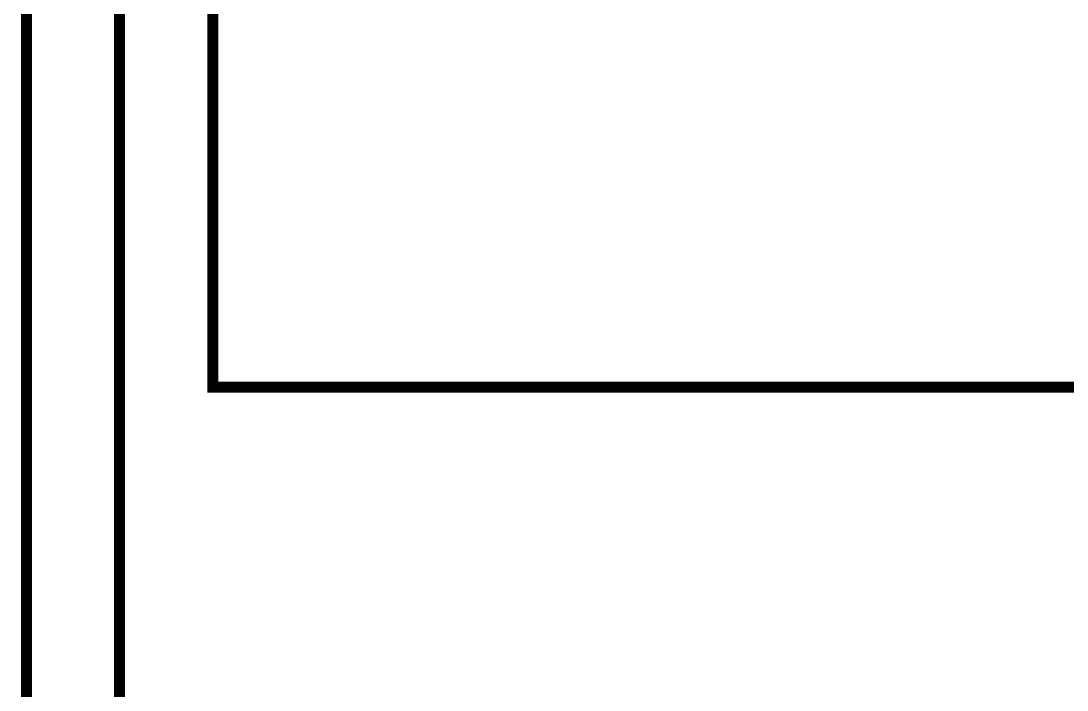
# Model space of a CAD drawing. Header units: inches. Extents: x 0 to 11.5, y 0 to 7.6.
# Drawn here: x 5.295 to 6.417, y 5.375 to 6.093 of the extents above; entities that cross this region are included whole.
import ezdxf

# ---------------------------------------------------------------- set-up
doc = ezdxf.new("R2010")
doc.units = ezdxf.units.IN
doc.header["$MEASUREMENT"] = 0
doc.layers.add('Sheet', color=255, linetype='Continuous')

msp = doc.modelspace()

# ---------------------------------------------------------------- linework, layer by layer
at = {"layer": 'Sheet'}
for points in [[(5.5002, 6.7, 0.0118, 0.0118, 0), (6.9996, 6.7, 0.0118, 0.0118, 0), (6.9996, 5.7, 0.0118, 0.0118, 0), (5.5002, 5.7, 0.0118, 0.0118, 0), (5.5002, 6.7, 0.0118, 0.0118, 0)], [(5.5002, 6.7, 0.0039, 0.0039, 0), (5.5002, 5.7, 0.0039, 0.0039, 0), (6.9996, 5.7, 0.0039, 0.0039, 0), (6.9996, 6.7, 0.0039, 0.0039, 0), (5.5002, 6.7, 0.0039, 0.0039, 0), (5.5002, 6.7, 0.0039, 0.0039, 0)]]:
    msp.add_lwpolyline(points, format="xyseb", close=True, dxfattribs=at)
for points in [[(5.4003, 4.3997, 0.0118, 0.0118, 0), (5.3004, 4.3997, 0.0118, 0.0118, 0), (5.3004, 5.0998, 0.0118, 0.0118, 0), (5.3004, 6.3997, 0.0118, 0.0118, 0), (5.5002, 6.3997, 0.0118, 0.0118, 0)], [(6.3998, 4.3997, 0.0118, 0.0118, 0), (6.2999, 4.3997, 0.0118, 0.0118, 0), (6.2999, 5.2997, 0.0118, 0.0118, 0), (5.4003, 5.2997, 0.0118, 0.0118, 0), (5.4003, 6.2997, 0.0118, 0.0118, 0), (5.5002, 6.2997, 0.0118, 0.0118, 0)]]:
    msp.add_lwpolyline(points, format="xyseb", dxfattribs=at)

doc.saveas('drawing.dxf')
